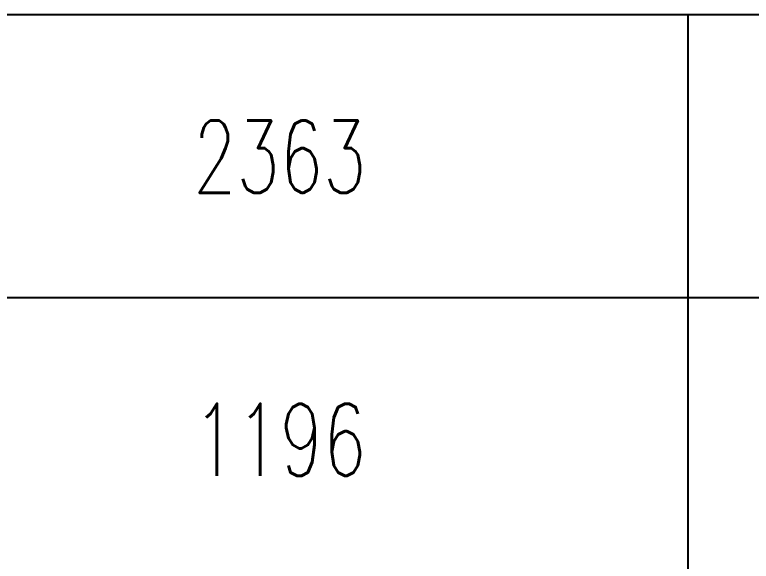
# Model space of a CAD drawing. Extents: x 93518 to 937116, y -359949 to 58022.
# Drawn here: x 752727 to 754548, y -186080 to -184729 of the extents above; entities that cross this region are included whole.
import ezdxf

# ---------------------------------------------------------------- set-up
doc = ezdxf.new("R2010")
doc.units = 0
doc.header["$LTSCALE"] = 1000
doc.header["$MEASUREMENT"] = 0
doc.layers.get('0').update_dxf_attribs({"linetype": 'CONTINUOUS'})
doc.layers.add('PUB_TEXT', color=7, linetype='CONTINUOUS')
doc.styles.add('HZ', font='geditxt.shx', dxfattribs={"width": 0.8, "bigfont": 'dxt.shx'})

# ---------------------------------------------------------------- blocks, each defined once
blk = doc.blocks.new('GEDI_TQ_2012')
at = {"color": 2}
for p, q in [((0, 28), (-180, 28)), ((-135, 0), (-135, 28)), ((-90, 21), (-180, 21))]:
    blk.add_line(p, q, dxfattribs=at)

msp = doc.modelspace()

# ---------------------------------------------------------------- block references
at = {"xscale": 100, "yscale": 100, "zscale": 100}
msp.add_blockref('GEDI_TQ_2012', (767891.4, -187528.9), dxfattribs=at)

# ---------------------------------------------------------------- texts
at = {"layer": 'PUB_TEXT', "style": 'HZ', "width": 0.7}
for s, p in [('2363', (753168.1, -185168.9)), ('1196', (753168.1, -185868.9))]:
    msp.add_text(s, height=178.56, dxfattribs=at).set_placement(p)

doc.saveas('drawing.dxf')
